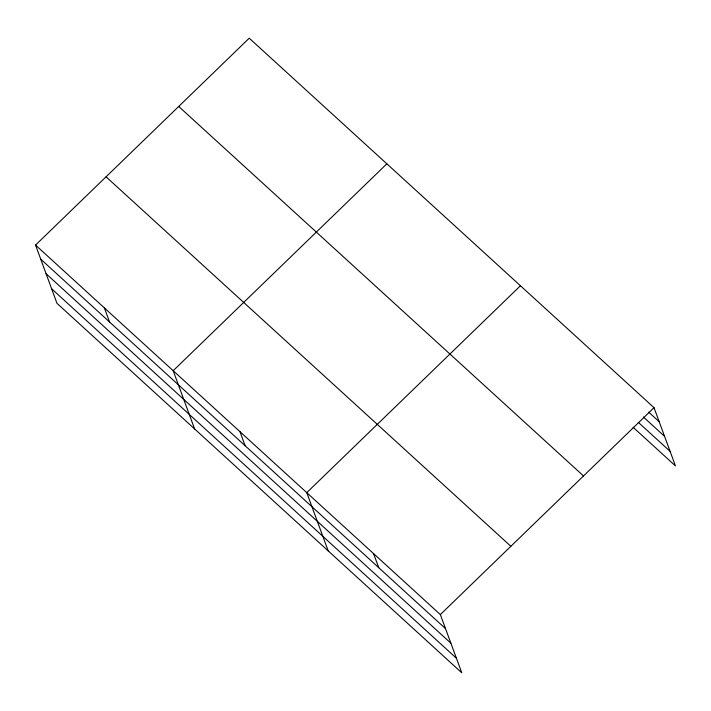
<?xml version="1.0" encoding="UTF-8"?>
<svg xmlns="http://www.w3.org/2000/svg" width="711" height="711" viewBox="0 0 711 711"><rect width="100%" height="100%" fill="white"/><g stroke="black" fill="none" stroke-linecap="round" stroke-linejoin="round"><path stroke-width="1.07" d="M35.55 245.082L440.349 614.58L461.777 672.81L56.978 303.321L35.55 245.082L249.223 38.19L654.022 407.679L675.45 465.918L633.092 427.249M386.855 163.814L173.182 370.715L194.61 428.946M520.443 285.751L306.77 492.643L328.189 550.874M440.349 614.58L654.022 407.679M648.61 412.087L659.204 421.756M643.384 416.993L664.563 436.323M638.318 422.343L670.091 451.343M178.71 106.463L583.509 475.961M106.063 176.808L510.862 546.297M40.731 259.16L445.53 628.648M46.091 273.735L450.89 643.224M51.61 288.746L456.418 658.235M373.559 553.611L378.732 567.68M239.971 431.675L245.153 445.753M104.366 307.899L109.547 321.967"/></g></svg>
